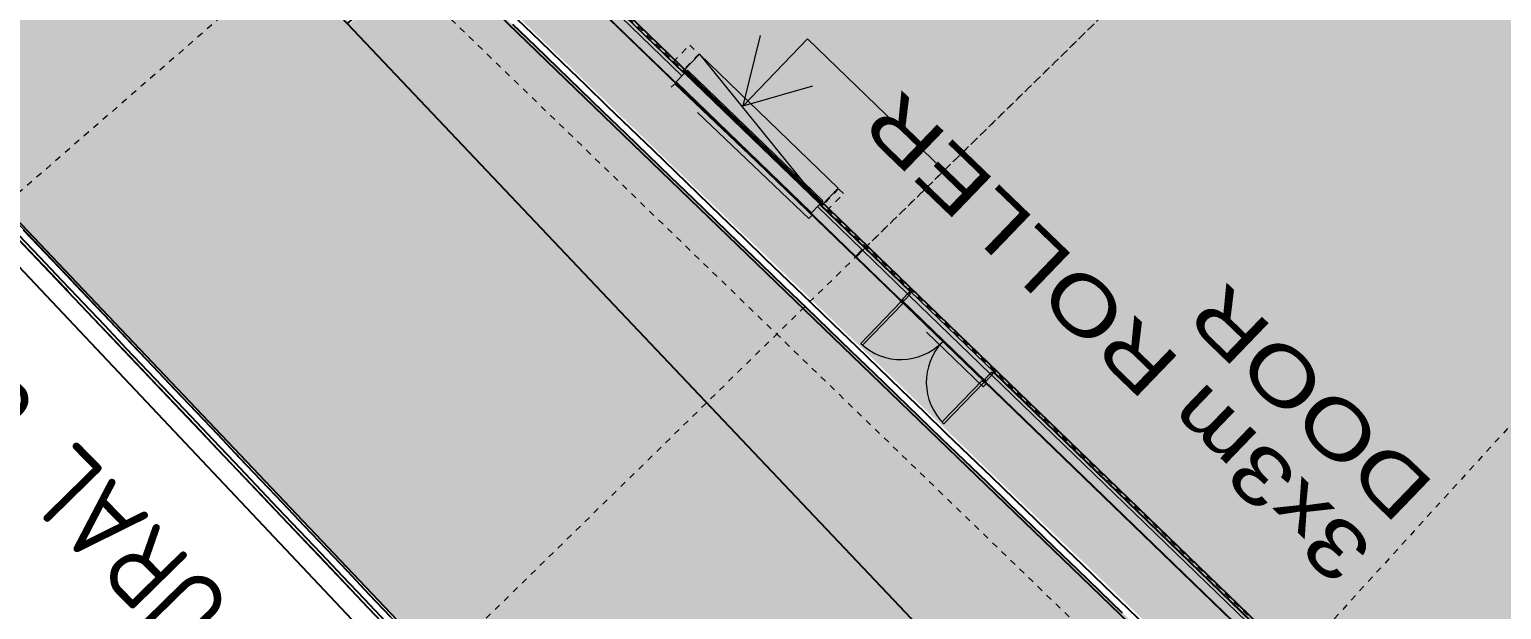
# Model space of a CAD drawing. Header units: metres. Extents: x 507649 to 508899, y 6966965 to 6967377.
# Drawn here: x 507790.6 to 507814.06, y 6967150.18 to 6967159.41 of the extents above; entities that cross this region are included whole.
import ezdxf

# ---------------------------------------------------------------- set-up
doc = ezdxf.new("R2010")
doc.units = ezdxf.units.M
for name, pattern in [('Dash Medium', [0.75, 0.45, -0.3]), ('Dash Small', [0.9, 0.3, -0.15, 0.3, -0.15]), ('Grid Line', [2.1, 1.2, -0.3, 0.3, -0.3]), ('Overhead', [0.004, 0.0025, -0.0015])]:
    doc.linetypes.add(name, pattern=pattern)
doc.layers.get('DEFPOINTS').update_dxf_attribs({"color": 11})
doc.layers.add('_PROP-BDY', color=6, linetype='Continuous', plot=False)
for name, color, linetype, lineweight in [('A-DETL', 252, 'Continuous', 15), ('A-DOOR', 252, 'Continuous', 5), ('A-DOOR-FRAM', 252, 'Continuous', 5), ('A-FLOR', 252, 'Continuous', 5), ('A-FLOR-OVHD', 252, 'Overhead', 5), ('A-WALL', 252, 'Continuous', 5), ('A-WALL-FNSH', 252, 'Continuous', 5)]:
    doc.layers.add(name, color=color, linetype=linetype, lineweight=lineweight)
for name, color, linetype in [('C_ARCH_BUILDING_OUTLINE', 5, 'Continuous'), ('C_TEXT_2.5', 7, 'Continuous'), ('EWS_BATTER TOP', 30, 'EARTHWORKS_Batter Ticks 1'), ('HATCH_PAVEMENT_CARPARK', 254, 'Continuous'), ('KRB_LIP', 6, 'Continuous'), ('PAV_CREST SAG', 2, 'Continuous')]:
    doc.layers.add(name, color=color, linetype=linetype)
doc.layers.add('C_HATCH_PR_BUILDING', color=7, linetype='Continuous', true_color=0xffffff)
doc.layers.add('HATCH_PAVEMENT_FOOTPATH', color=7, linetype='Continuous', true_color=0xffe8a3)
doc.layers.add('G-ANNO-TEXT', color=47, linetype='Continuous', lineweight=5, plot=False)
doc.layers.add('S-GRID', color=47, linetype='Continuous', lineweight=5, plot=False)
doc.styles.add('Arial', font='arial.ttf', dxfattribs={"width": 1.25, "height": 2.75})
doc.styles.add('Arial_1', font='ISOCP.shx', dxfattribs={"height": 360})
doc.linetypes.add('EARTHWORKS_Batter Ticks 1', pattern='A,0.5,[9,ISOCP.shx,S=1,R=0,X=0,Y=0],3,[9,ISOCP.shx,S=0.5,R=0,X=0,Y=0],2.5', length=6)

# ---------------------------------------------------------------- blocks, each defined once
blk = doc.blocks.new('XD_HATCH')
at = {"layer": 'C_HATCH_PR_BUILDING'}
h = blk.add_hatch(color=256, dxfattribs=at)
h.dxf.hatch_style = 1
h.paths.add_polyline_path([(507766.711, 6967255.442), (507736.522, 6967229.203), (507736.707, 6967228.989), (507736.687, 6967228.971), (507782.566, 6967176.226), (507795.661, 6967161.161), (507797.004, 6967162.328), (507817.315, 6967142.708), (507816.19, 6967141.318), (507902.111, 6967071.732), (507911.801, 6967083.72), (507919.918, 6967093.76), (507927.265, 6967102.833), (507888.211, 6967134.462), (507891.102, 6967138.268), (507841.624, 6967217.742), (507824.766, 6967203.095), (507829.311, 6967190.607), (507825.752, 6967187.514), (507795.494, 6967222.404)])
at = {"layer": 'HATCH_PAVEMENT_CARPARK'}
h = blk.add_hatch(color=256, dxfattribs=at)
h.dxf.hatch_style = 1
edge = h.paths.add_edge_path()
edge.add_arc((507820.003, 6967266.085), 90.985, 212.49045, 214.43315, ccw=False)
edge.add_line((507743.26, 6967217.211), (507739.398, 6967223.586))
edge.add_line((507739.398, 6967223.586), (507735.794, 6967229.354))
edge.add_arc((507741.735, 6967233.063), 7.004, 130.4092, 211.9744, ccw=False)
edge.add_line((507737.195, 6967238.395), (507750.654, 6967250.094))
edge.add_line((507750.654, 6967250.094), (507741.05, 6967244.042))
edge.add_line((507741.05, 6967244.042), (507736.887, 6967241.488))
edge.add_line((507736.887, 6967241.488), (507736.596, 6967241.375))
edge.add_line((507736.596, 6967241.375), (507734.55, 6967240.12))
edge.add_line((507734.55, 6967240.12), (507731.321, 6967238.12))
edge.add_line((507731.321, 6967238.12), (507725.641, 6967234.654))
edge.add_line((507725.641, 6967234.654), (507731.043, 6967225.636))
edge.add_line((507731.043, 6967225.636), (507734.314, 6967220.406))
edge.add_line((507734.314, 6967220.406), (507740.71, 6967210.555))
edge.add_arc((507792.018, 6967243.469), 60.957, 212.67978, 223.00419)
edge.add_line((507747.44, 6967201.893), (507760.817, 6967187.542))
edge.add_line((507760.817, 6967187.542), (507809.449, 6967136.334))
edge.add_line((507809.449, 6967136.334), (507818.102, 6967127.228))
edge.add_line((507818.102, 6967127.228), (507823.852, 6967121.378))
edge.add_line((507823.852, 6967121.378), (507824.492, 6967120.745))
edge.add_arc((508006.447, 6967303.151), 257.643, 225.07103, 227.49079)
edge.add_line((507832.355, 6967113.225), (507846.232, 6967101.068))
edge.add_line((507846.232, 6967101.068), (507853.401, 6967095.287))
edge.add_line((507853.401, 6967095.287), (507861.259, 6967089.103))
edge.add_line((507861.259, 6967089.103), (507875.892, 6967078.04))
edge.add_line((507875.892, 6967078.04), (507894.996, 6967066.105))
edge.add_line((507894.996, 6967066.105), (507898.306, 6967064.422))
edge.add_arc((507903.258, 6967076.442), 13, 247.607, 320.5781)
edge.add_line((507913.301, 6967068.186), (507923.209, 6967080.381))
edge.add_line((507923.209, 6967080.381), (507928.884, 6967087.367))
edge.add_line((507928.884, 6967087.367), (507934.503, 6967094.285))
edge.add_arc((507925.6, 6967101.304), 11.338, 321.7466, 356.9562)
edge.add_arc((507925.051, 6967101.301), 11.886, 357.1121, 390.6511)
edge.add_line((507935.276, 6967107.361), (507928.355, 6967118.419))
edge.add_arc((507932.593, 6967121.072), 5, 172.2504, 212.042, ccw=False)
edge.add_line((507927.638, 6967121.746), (507927.905, 6967123.707))
edge.add_line((507927.905, 6967123.707), (507927.905, 6967123.707))
edge.add_line((507927.905, 6967123.707), (507928.222, 6967126.036))
edge.add_line((507928.222, 6967126.036), (507922.15, 6967126.731))
edge.add_line((507922.15, 6967126.731), (507921.982, 6967124.77))
edge.add_line((507921.982, 6967124.77), (507922.008, 6967120.889))
edge.add_arc((507933.653, 6967120.754), 11.645, 179.3346, 190.5058)
edge.add_arc((507935.181, 6967121.115), 13.214, 190.8395, 200.6804)
edge.add_arc((507934.907, 6967121.234), 13.001, 201.5983, 211.6011)
edge.add_line((507923.833, 6967114.422), (507928.422, 6967107.084))
edge.add_arc((507919.474, 6967101.5), 10.548, 18.5241, 31.9651, ccw=False)
edge.add_line((507929.475, 6967104.851), (507929.787, 6967103.654))
edge.add_line((507929.787, 6967103.654), (507929.949, 6967102.428))
edge.add_arc((507919.973, 6967101.735), 10, -10.2075, 3.9733, ccw=False)
edge.add_arc((507921.309, 6967101.319), 8.612, 334.462, 350.9422, ccw=False)
edge.add_line((507929.08, 6967097.606), (507928.501, 6967096.513))
edge.add_line((507928.501, 6967096.513), (507927.791, 6967095.501))
edge.add_line((507927.791, 6967095.501), (507924.256, 6967091.166))
edge.add_line((507924.256, 6967091.166), (507918.568, 6967084.191))
edge.add_line((507918.568, 6967084.191), (507911.58, 6967075.614))
edge.add_line((507911.58, 6967075.614), (507910.645, 6967074.541))
edge.add_line((507910.645, 6967074.541), (507910.131, 6967074.048))
edge.add_line((507910.131, 6967074.048), (507909.863, 6967073.813))
edge.add_line((507909.863, 6967073.813), (507909.587, 6967073.587))
edge.add_line((507909.587, 6967073.587), (507909.304, 6967073.367))
edge.add_line((507909.304, 6967073.367), (507909.013, 6967073.157))
edge.add_line((507909.013, 6967073.157), (507908.416, 6967072.764))
edge.add_line((507908.416, 6967072.764), (507907.795, 6967072.408))
edge.add_line((507907.795, 6967072.408), (507907.154, 6967072.091))
edge.add_line((507907.154, 6967072.091), (507906.825, 6967071.948))
edge.add_line((507906.825, 6967071.948), (507906.493, 6967071.814))
edge.add_line((507906.493, 6967071.814), (507905.816, 6967071.577))
edge.add_line((507905.816, 6967071.577), (507905.127, 6967071.382))
edge.add_line((507905.127, 6967071.382), (507904.429, 6967071.208))
edge.add_line((507904.429, 6967071.208), (507903.012, 6967071.034))
edge.add_line((507903.012, 6967071.034), (507901.581, 6967071.056))
edge.add_line((507901.581, 6967071.056), (507900.489, 6967071.127))
edge.add_line((507900.489, 6967071.127), (507899.41, 6967071.292))
edge.add_line((507899.41, 6967071.292), (507898.989, 6967071.383))
edge.add_line((507898.989, 6967071.383), (507898.134, 6967071.614))
edge.add_line((507898.134, 6967071.614), (507897.297, 6967071.904))
edge.add_line((507897.297, 6967071.904), (507895.368, 6967072.947))
edge.add_line((507895.368, 6967072.947), (507879.298, 6967082.987))
edge.add_line((507879.298, 6967082.987), (507866.995, 6967092.289))
edge.add_line((507866.995, 6967092.289), (507856.54, 6967100.453))
edge.add_line((507856.54, 6967100.453), (507836.168, 6967117.777))
edge.add_line((507836.168, 6967117.777), (507828.863, 6967124.875))
edge.add_line((507828.863, 6967124.875), (507821.037, 6967132.845))
edge.add_line((507821.037, 6967132.845), (507813.741, 6967140.457))
edge.add_line((507813.741, 6967140.457), (507815.658, 6967142.761))
edge.add_line((507815.658, 6967142.761), (507797.065, 6967160.683))
edge.add_line((507797.065, 6967160.683), (507795.715, 6967159.508))
edge.add_line((507795.715, 6967159.508), (507754.472, 6967202.936))
edge.add_line((507754.472, 6967202.936), (507751.459, 6967206.268))
edge.add_arc((507819.868, 6967266.093), 90.877, 214.4857, 221.17028, ccw=False)
at = {"layer": 'HATCH_PAVEMENT_FOOTPATH'}
h = blk.add_hatch(color=256, dxfattribs=at)
h.dxf.hatch_style = 1
h.paths.add_polyline_path([(507816.19, 6967141.318), (507817.315, 6967142.708), (507797.004, 6967162.328), (507795.661, 6967161.161), (507782.566, 6967176.226), (507736.687, 6967228.971), (507736.707, 6967228.989), (507736.521, 6967229.201), (507736.245, 6967228.918), (507736.554, 6967228.404), (507736.811, 6967227.975), (507737.068, 6967227.546), (507737.326, 6967227.118), (507737.583, 6967226.689), (507737.846, 6967226.25), (507738.098, 6967225.832), (507738.355, 6967225.403), (507738.613, 6967224.974), (507738.87, 6967224.546), (507739.128, 6967224.117), (507739.435, 6967223.606), (507739.647, 6967223.266), (507739.913, 6967222.842), (507740.178, 6967222.419), (507740.444, 6967221.995), (507740.709, 6967221.571), (507740.974, 6967221.147), (507741.24, 6967220.723), (507741.411, 6967220.45), (507741.505, 6967220.3), (507741.77, 6967219.876), (507742.035, 6967219.452), (507742.301, 6967219.028), (507742.566, 6967218.604), (507742.831, 6967218.18), (507743.096, 6967217.756), (507743.387, 6967217.291), (507743.629, 6967216.913), (507743.901, 6967216.494), (507744.224, 6967216), (507744.45, 6967215.66), (507744.728, 6967215.246), (507745.084, 6967214.723), (507745.292, 6967214.422), (507745.577, 6967214.012), (507745.865, 6967213.604), (507746.155, 6967213.198), (507746.447, 6967212.793), (507746.741, 6967212.39), (507747.038, 6967211.989), (507747.337, 6967211.589), (507747.638, 6967211.19), (507747.941, 6967210.794), (507748.246, 6967210.399), (507748.554, 6967210.006), (507748.863, 6967209.614), (507749.175, 6967209.224), (507749.489, 6967208.836), (507749.805, 6967208.45), (507750.123, 6967208.065), (507750.444, 6967207.683), (507750.766, 6967207.301), (507751.091, 6967206.922), (507751.417, 6967206.545), (507751.571, 6967206.368), (507751.748, 6967206.173), (507752.418, 6967205.431), (507753.089, 6967204.689), (507753.759, 6967203.947), (507754.582, 6967203.038), (507755.112, 6967202.479), (507755.8, 6967201.754), (507756.489, 6967201.029), (507757.178, 6967200.304), (507757.866, 6967199.579), (507758.555, 6967198.854), (507758.732, 6967198.667), (507759.244, 6967198.129), (507759.932, 6967197.404), (507760.621, 6967196.679), (507761.31, 6967195.953), (507761.998, 6967195.228), (507762.687, 6967194.503), (507763.375, 6967193.778), (507764.064, 6967193.053), (507764.753, 6967192.328), (507765.276, 6967191.777), (507765.441, 6967191.603), (507766.13, 6967190.878), (507766.819, 6967190.153), (507767.507, 6967189.428), (507768.196, 6967188.702), (507768.885, 6967187.977), (507769.573, 6967187.252), (507770.262, 6967186.527), (507770.951, 6967185.802), (507771.639, 6967185.077), (507772.328, 6967184.352), (507773.016, 6967183.627), (507773.705, 6967182.902), (507774.394, 6967182.176), (507775.082, 6967181.451), (507775.771, 6967180.726), (507776.46, 6967180.001), (507777.148, 6967179.276), (507777.837, 6967178.551), (507778.526, 6967177.826), (507779.214, 6967177.101), (507779.903, 6967176.376), (507780.591, 6967175.651), (507781.28, 6967174.925), (507781.969, 6967174.2), (507782.657, 6967173.475), (507783.346, 6967172.75), (507784.035, 6967172.025), (507784.723, 6967171.3), (507785.412, 6967170.575), (507786.101, 6967169.85), (507786.789, 6967169.125), (507787.478, 6967168.399), (507788.166, 6967167.674), (507788.855, 6967166.949), (507789.544, 6967166.224), (507790.232, 6967165.499), (507790.921, 6967164.774), (507791.61, 6967164.049), (507792.298, 6967163.324), (507792.987, 6967162.599), (507793.676, 6967161.874), (507794.364, 6967161.148), (507795.053, 6967160.423), (507795.725, 6967159.716), (507796.281, 6967160.199), (507797.07, 6967160.886), (507797.235, 6967160.727), (507797.955, 6967160.033), (507798.675, 6967159.339), (507799.395, 6967158.645), (507800.115, 6967157.951), (507800.835, 6967157.257), (507801.555, 6967156.563), (507802.275, 6967155.869), (507802.995, 6967155.175), (507803.715, 6967154.481), (507804.435, 6967153.787), (507805.155, 6967153.093), (507805.875, 6967152.399), (507806.595, 6967151.705), (507807.315, 6967151.011), (507808.035, 6967150.317), (507808.755, 6967149.623), (507809.475, 6967148.929), (507810.195, 6967148.235), (507810.915, 6967147.541), (507811.635, 6967146.847), (507812.355, 6967146.153), (507813.074, 6967145.459), (507813.794, 6967144.765), (507814.514, 6967144.071), (507815.234, 6967143.377), (507815.861, 6967142.774), (507815.606, 6967142.459), (507814.977, 6967141.681), (507814.348, 6967140.904), (507813.941, 6967140.466), (507814.091, 6967140.308), (507816.88, 6967137.44), (507817.569, 6967136.715), (507818.257, 6967135.99), (507818.946, 6967135.265), (507819.635, 6967134.54), (507820.323, 6967133.815), (507821.145, 6967132.95), (507821.708, 6967132.376), (507822.409, 6967131.662), (507823.11, 6967130.949), (507823.81, 6967130.235), (507824.511, 6967129.521), (507825.211, 6967128.808), (507825.912, 6967128.094), (507826.613, 6967127.381), (507827.313, 6967126.667), (507828.014, 6967125.954), (507828.714, 6967125.24), (507828.968, 6967124.982), (507829.423, 6967124.54), (507830.14, 6967123.843), (507830.858, 6967123.146), (507831.575, 6967122.449), (507832.292, 6967121.752), (507833.009, 6967121.055), (507833.726, 6967120.358), (507834.444, 6967119.662), (507835.161, 6967118.965), (507835.878, 6967118.268), (507836.269, 6967117.888), (507836.608, 6967117.6), (507837.37, 6967116.952), (507838.132, 6967116.304), (507838.893, 6967115.656), (507839.655, 6967115.009), (507840.417, 6967114.361), (507841.179, 6967113.713), (507841.941, 6967113.065), (507842.702, 6967112.417), (507843.464, 6967111.77), (507844.226, 6967111.122), (507844.988, 6967110.474), (507845.75, 6967109.826), (507846.511, 6967109.178), (507847.273, 6967108.531), (507848.035, 6967107.883), (507848.797, 6967107.235), (507849.559, 6967106.587), (507850.32, 6967105.939), (507851.082, 6967105.291), (507851.844, 6967104.644), (507852.606, 6967103.996), (507853.368, 6967103.348), (507854.129, 6967102.7), (507854.891, 6967102.052), (507855.653, 6967101.405), (507856.415, 6967100.757), (507856.635, 6967100.57), (507857.19, 6967100.136), (507857.979, 6967099.52), (507858.767, 6967098.905), (507859.555, 6967098.289), (507860.343, 6967097.674), (507861.131, 6967097.058), (507861.919, 6967096.443), (507862.707, 6967095.827), (507863.496, 6967095.212), (507864.284, 6967094.596), (507865.072, 6967093.981), (507865.86, 6967093.365), (507866.648, 6967092.75), (507867.086, 6967092.408), (507867.439, 6967092.141), (507868.236, 6967091.538), (507869.034, 6967090.935), (507869.832, 6967090.332), (507870.629, 6967089.729), (507871.427, 6967089.126), (507872.225, 6967088.523), (507873.022, 6967087.92), (507873.82, 6967087.317), (507874.618, 6967086.714), (507875.416, 6967086.111), (507876.213, 6967085.508), (507877.011, 6967084.905), (507877.809, 6967084.301), (507878.606, 6967083.698), (507879.394, 6967083.104), (507880.242, 6967082.574), (507881.09, 6967082.045), (507881.938, 6967081.515), (507882.786, 6967080.985), (507883.634, 6967080.455), (507884.482, 6967079.925), (507885.331, 6967079.395), (507886.179, 6967078.865), (507887.027, 6967078.335), (507887.875, 6967077.806), (507888.723, 6967077.276), (507889.571, 6967076.746), (507890.419, 6967076.216), (507890.786, 6967075.987), (507891.267, 6967075.686), (507892.115, 6967075.156), (507892.963, 6967074.626), (507893.811, 6967074.097), (507894.659, 6967073.567), (507895.507, 6967073.037), (507895.932, 6967072.787), (507896.368, 6967072.553), (507896.812, 6967072.337), (507897.264, 6967072.139), (507897.724, 6967071.959), (507898.191, 6967071.798), (507898.393, 6967071.735), (507898.664, 6967071.655), (507899.143, 6967071.532), (507899.625, 6967071.428), (507900.112, 6967071.343), (507900.602, 6967071.277), (507901.094, 6967071.232), (507901.587, 6967071.206), (507902.081, 6967071.2), (507902.575, 6967071.213), (507903.067, 6967071.247), (507903.173, 6967071.258), (507902.299, 6967071.964), (507902.111, 6967071.732)])
blk = doc.blocks.new('25027_BNP_Skygate Play-Sheet - 000101 - SITE PLAN')
at = {"layer": '_PROP-BDY'}
blk.add_line((-2260610.86, 4059443.92), (-2388364.28, 4033725.42), dxfattribs=at)
at = {"layer": 'A-DETL', "linetype": 'Dash Medium', "lineweight": 15}
blk.add_line((-2334945.71, 4034263.81), (-2332615.77, 4023608.5), dxfattribs=at)
at = {"layer": 'A-DOOR', "linetype": 'Dash Small'}
for p, q in [((-2331019.12, 4035246.64), (-2330820.21, 4035296.22)), ((-2330927.74, 4034879.98), (-2331019.12, 4035246.64)), ((-2330820.21, 4035296.22), (-2330728.82, 4034929.56)), ((-2330728.82, 4034929.56), (-2330927.74, 4034879.98)), ((-2334017.41, 4034499.4), (-2334124.14, 4034472.8)), ((-2334124.14, 4034472.8), (-2334032.76, 4034106.13)), ((-2333926.03, 4034132.74), (-2334017.41, 4034499.4)), ((-2334032.76, 4034106.13), (-2333926.03, 4034132.74))]:
    blk.add_line(p, q, dxfattribs=at)
at = {"layer": 'A-DOOR'}
for p, q in [((-2336201.02, 4035134.18), (-2336239.84, 4035124.51)), ((-2336239.84, 4035124.51), (-2336017.36, 4034231.81)), ((-2335978.54, 4034241.49), (-2336201.02, 4035134.18)), ((-2331027.62, 4035239.37), (-2334006.5, 4034496.96)), ((-2334006.5, 4034496.96), (-2331027.62, 4035239.37)), ((-2331022.78, 4035219.97), (-2334001.66, 4034477.56)), ((-2330936.23, 4034872.71), (-2331027.62, 4035239.37)), ((-2331027.62, 4035239.37), (-2331022.78, 4035219.97)), ((-2330936.23, 4034872.71), (-2334006.5, 4034496.96)), ((-2333915.11, 4034130.3), (-2330936.23, 4034872.71)), ((-2337988.35, 4034688.73), (-2337949.54, 4034698.41)), ((-2337765.87, 4033796.04), (-2337988.35, 4034688.73)), ((-2337949.54, 4034698.41), (-2337727.06, 4033805.71)), ((-2334006.5, 4034496.96), (-2333915.11, 4034130.3)), ((-2334001.66, 4034477.56), (-2334006.5, 4034496.96)), ((-2336017.36, 4034231.81), (-2335978.54, 4034241.49)), ((-2337727.06, 4033805.71), (-2337765.87, 4033796.04))]:
    blk.add_line(p, q, dxfattribs=at)
for centre, start, end in [((-2335978.54, 4034241.49), 103.994405, 193.994405), ((-2337765.87, 4033796.04), 13.994405, 103.994405)]:
    blk.add_arc(centre, 920, start, end, dxfattribs=at)
at = {"layer": 'A-DOOR-FRAM'}
for p, q in [((-2331062.79, 4035235.76), (-2331019.12, 4035246.64)), ((-2331019.12, 4035246.64), (-2331011.87, 4035217.53)), ((-2331011.87, 4035217.53), (-2331019.12, 4035246.64)), ((-2331062.3, 4035233.82), (-2331062.79, 4035235.76)), ((-2331062.79, 4035235.76), (-2331062.3, 4035233.82)), ((-2331022.52, 4035243.73), (-2331062.3, 4035233.82)), ((-2331062.3, 4035233.82), (-2331022.52, 4035243.73)), ((-2331056.01, 4035208.59), (-2331016.23, 4035218.51)), ((-2331016.23, 4035218.51), (-2331056.01, 4035208.59)), ((-2331055.53, 4035206.65), (-2331056.01, 4035208.59)), ((-2331056.01, 4035208.59), (-2331055.53, 4035206.65)), ((-2331011.87, 4035217.53), (-2331055.53, 4035206.65)), ((-2331055.53, 4035206.65), (-2331011.87, 4035217.53)), ((-2331016.23, 4035218.51), (-2331022.52, 4035243.73)), ((-2331022.52, 4035243.73), (-2331016.23, 4035218.51)), ((-2334017.41, 4034499.4), (-2333973.74, 4034510.28)), ((-2334010.15, 4034470.29), (-2334017.41, 4034499.4)), ((-2334017.41, 4034499.4), (-2334010.15, 4034470.29)), ((-2333973.26, 4034508.34), (-2334013.04, 4034498.42)), ((-2334013.04, 4034498.42), (-2333973.26, 4034508.34)), ((-2334013.04, 4034498.42), (-2334006.76, 4034473.19)), ((-2334006.76, 4034473.19), (-2334013.04, 4034498.42)), ((-2333966.49, 4034481.17), (-2334010.15, 4034470.29)), ((-2334010.15, 4034470.29), (-2333966.49, 4034481.17)), ((-2334006.76, 4034473.19), (-2333966.97, 4034483.11)), ((-2333966.97, 4034483.11), (-2334006.76, 4034473.19)), ((-2333973.74, 4034510.28), (-2333973.26, 4034508.34)), ((-2333973.26, 4034508.34), (-2333973.74, 4034510.28)), ((-2333966.97, 4034483.11), (-2333966.49, 4034481.17)), ((-2333966.49, 4034481.17), (-2333966.97, 4034483.11)), ((-2335966.69, 4034202.19), (-2335990.95, 4034196.14)), ((-2335966.69, 4034202.19), (-2335990.95, 4034196.14)), ((-2335990.95, 4034196.14), (-2335952.98, 4034043.8)), ((-2335988.52, 4034194.68), (-2335964.26, 4034200.73)), ((-2335988.52, 4034194.68), (-2335964.26, 4034200.73)), ((-2335951.52, 4034046.22), (-2335988.52, 4034194.68)), ((-2335957.2, 4034246.81), (-2335976.6, 4034241.97)), ((-2335976.6, 4034241.97), (-2335966.69, 4034202.19)), ((-2335974.18, 4034240.51), (-2335958.65, 4034244.38)), ((-2335964.26, 4034200.73), (-2335974.18, 4034240.51)), ((-2335966.69, 4034202.19), (-2335969.53, 4034213.59)), ((-2335956.24, 4034234.68), (-2335968.85, 4034231.53)), ((-2335968.85, 4034231.53), (-2335968.37, 4034229.59)), ((-2335968.37, 4034229.59), (-2335953.81, 4034233.22)), ((-2335967.59, 4034214.08), (-2335964.26, 4034200.73)), ((-2335958.65, 4034244.38), (-2335956.24, 4034234.68)), ((-2335953.81, 4034233.22), (-2335957.2, 4034246.81)), ((-2335952.98, 4034043.8), (-2335928.72, 4034049.85)), ((-2335952.98, 4034043.8), (-2335928.72, 4034049.85)), ((-2335927.26, 4034052.27), (-2335951.52, 4034046.22)), ((-2335927.26, 4034052.27), (-2335951.52, 4034046.22)), ((-2335928.72, 4034049.85), (-2335918.81, 4034010.06)), ((-2335918.81, 4034010.06), (-2335928.72, 4034049.85)), ((-2335917.35, 4034012.49), (-2335927.26, 4034052.27)), ((-2335927.26, 4034052.27), (-2335917.35, 4034012.49)), ((-2335918.81, 4034010.06), (-2335899.4, 4034014.9)), ((-2335918.81, 4034010.06), (-2335899.4, 4034014.9)), ((-2335901.82, 4034016.36), (-2335917.35, 4034012.49)), ((-2335901.82, 4034016.36), (-2335917.35, 4034012.49)), ((-2335902.79, 4034028.48), (-2335917.34, 4034024.86)), ((-2335902.79, 4034028.48), (-2335917.34, 4034024.86)), ((-2335917.34, 4034024.86), (-2335916.86, 4034022.92)), ((-2335916.86, 4034022.92), (-2335917.34, 4034024.86)), ((-2335916.86, 4034022.92), (-2335904.24, 4034026.06)), ((-2335916.86, 4034022.92), (-2335904.24, 4034026.06)), ((-2335904.24, 4034026.06), (-2335901.82, 4034016.36)), ((-2335901.82, 4034016.36), (-2335904.24, 4034026.06)), ((-2335899.4, 4034014.9), (-2335902.79, 4034028.48)), ((-2335902.79, 4034028.48), (-2335899.4, 4034014.9)), ((-2337767.81, 4033795.56), (-2337787.22, 4033790.72)), ((-2337787.22, 4033790.72), (-2337767.81, 4033795.56)), ((-2337787.22, 4033790.72), (-2337783.83, 4033777.14)), ((-2337783.83, 4033777.14), (-2337787.22, 4033790.72)), ((-2337784.79, 4033789.26), (-2337769.27, 4033793.13)), ((-2337769.27, 4033793.13), (-2337784.79, 4033789.26)), ((-2337782.38, 4033779.56), (-2337784.79, 4033789.26)), ((-2337784.79, 4033789.26), (-2337782.38, 4033779.56)), ((-2337783.83, 4033777.14), (-2337769.28, 4033780.76)), ((-2337769.28, 4033780.76), (-2337783.83, 4033777.14)), ((-2337769.76, 4033782.7), (-2337782.38, 4033779.56)), ((-2337782.38, 4033779.56), (-2337769.76, 4033782.7)), ((-2337769.28, 4033780.76), (-2337769.76, 4033782.7)), ((-2337769.76, 4033782.7), (-2337769.28, 4033780.76)), ((-2337769.27, 4033793.13), (-2337759.35, 4033753.35)), ((-2337765.73, 4033778.94), (-2337769.27, 4033793.13)), ((-2337757.9, 4033755.77), (-2337767.81, 4033795.56)), ((-2337767.81, 4033795.56), (-2337763.79, 4033779.42)), ((-2337759.35, 4033753.35), (-2337763.04, 4033768.13)), ((-2337761.1, 4033768.61), (-2337757.9, 4033755.77)), ((-2337759.35, 4033753.35), (-2337735.1, 4033759.39)), ((-2337735.1, 4033759.39), (-2337759.35, 4033753.35)), ((-2337733.64, 4033761.82), (-2337757.9, 4033755.77)), ((-2337757.9, 4033755.77), (-2337733.64, 4033761.82)), ((-2337735.1, 4033759.39), (-2337698.1, 4033610.94)), ((-2337695.67, 4033609.48), (-2337733.64, 4033761.82)), ((-2337698.1, 4033610.94), (-2337722.35, 4033604.89)), ((-2337722.35, 4033604.89), (-2337698.1, 4033610.94)), ((-2337722.35, 4033604.89), (-2337712.44, 4033565.11)), ((-2337712.44, 4033565.11), (-2337722.35, 4033604.89)), ((-2337719.93, 4033603.43), (-2337695.67, 4033609.48)), ((-2337695.67, 4033609.48), (-2337719.93, 4033603.43)), ((-2337718.25, 4033576.03), (-2337732.81, 4033572.4)), ((-2337732.81, 4033572.4), (-2337718.25, 4033576.03)), ((-2337732.81, 4033572.4), (-2337729.42, 4033558.81)), ((-2337729.42, 4033558.81), (-2337732.81, 4033572.4)), ((-2337730.38, 4033570.94), (-2337717.77, 4033574.08)), ((-2337717.77, 4033574.08), (-2337730.38, 4033570.94)), ((-2337727.96, 4033561.24), (-2337730.38, 4033570.94)), ((-2337730.38, 4033570.94), (-2337727.96, 4033561.24)), ((-2337729.42, 4033558.81), (-2337710.02, 4033563.65)), ((-2337710.02, 4033563.65), (-2337729.42, 4033558.81)), ((-2337712.44, 4033565.11), (-2337727.96, 4033561.24)), ((-2337727.96, 4033561.24), (-2337712.44, 4033565.11)), ((-2337710.02, 4033563.65), (-2337719.93, 4033603.43)), ((-2337719.93, 4033603.43), (-2337710.02, 4033563.65)), ((-2337717.77, 4033574.08), (-2337718.25, 4033576.03)), ((-2337718.25, 4033576.03), (-2337717.77, 4033574.08))]:
    blk.add_line(p, q, dxfattribs=at)
at = {"layer": 'A-FLOR'}
for p, q in [((-2345361.68, 4041875.09), (-2283958.11, 4054367.79)), ((-2327267.01, 4037609.63), (-2352320.1, 4031348.71))]:
    blk.add_line(p, q, dxfattribs=at)
at = {"layer": 'A-FLOR-OVHD'}
blk.add_line((-2353420.69, 4029630.61), (-2325683.66, 4036562.26), dxfattribs=at)
at = {"layer": 'A-WALL'}
for p, q in [((-2325718.63, 4036783.05), (-2331113.33, 4035438.56)), ((-2331077.05, 4035293.01), (-2325865.53, 4036591.85)), ((-2331064.96, 4035244.49), (-2325957.03, 4036517.51)), ((-2331143.04, 4035535.26), (-2331123.23, 4035458.37)), ((-2334078.35, 4034782.64), (-2331707.58, 4035393.32)), ((-2331123.23, 4035458.37), (-2334023.82, 4034711.21)), ((-2331108.92, 4035420.86), (-2334020.45, 4034697.7)), ((-2331113.33, 4035438.56), (-2331064.96, 4035244.49)), ((-2331062.79, 4035235.76), (-2333973.74, 4034510.28)), ((-2331046.82, 4035171.72), (-2333957.78, 4034446.24)), ((-2331056.74, 4035211.5), (-2331046.82, 4035171.72)), ((-2334058.25, 4034704.61), (-2334078.35, 4034782.64)), ((-2335927, 4034084.28), (-2333988.01, 4034567.53)), ((-2334024.29, 4034713.08), (-2334973.55, 4034476.5)), ((-2333975.92, 4034519.01), (-2334024.29, 4034713.08)), ((-2335007.51, 4034468.03), (-2335963.27, 4034229.83)), ((-2335914.91, 4034035.77), (-2333975.92, 4034519.01)), ((-2334995.39, 4034460.75), (-2335007.51, 4034468.03)), ((-2334961.53, 4034324.9), (-2334995.39, 4034460.75)), ((-2334979.61, 4034459.47), (-2334994.17, 4034455.85)), ((-2334973.55, 4034476.5), (-2334980.83, 4034464.38)), ((-2334980.83, 4034464.38), (-2334946.98, 4034328.53)), ((-2333957.78, 4034446.24), (-2333967.7, 4034486.02)), ((-2335974.52, 4034227.03), (-2344211.92, 4032174.07)), ((-2337823.34, 4033846.39), (-2336605.81, 4034149.82)), ((-2335973.3, 4034222.16), (-2337772.67, 4033773.71)), ((-2335959.83, 4034216), (-2337770.8, 4033766.2)), ((-2335960.96, 4034075.82), (-2337703.65, 4033641.5)), ((-2335992.5, 4034299.2), (-2335973.3, 4034222.16)), ((-2335963.27, 4034229.83), (-2335914.91, 4034035.77)), ((-2335927, 4034084.28), (-2335959.41, 4034076.21)), ((-2337804.54, 4033770.94), (-2337823.34, 4033846.39)), ((-2335912.73, 4034027.04), (-2337723.35, 4033575.79)), ((-2353385.67, 4029733.16), (-2337737.61, 4033633.04)), ((-2337725.52, 4033584.52), (-2337773.89, 4033778.58)), ((-2337705.21, 4033641.11), (-2337737.61, 4033633.04)), ((-2353418.03, 4029673.57), (-2337725.52, 4033584.52))]:
    blk.add_line(p, q, dxfattribs=at)
at = {"layer": 'A-WALL-FNSH'}
for p, q in [((-2331062.79, 4035235.76), (-2325955.61, 4036508.59)), ((-2331064.96, 4035244.49), (-2331062.79, 4035235.76)), ((-2335912.73, 4034027.04), (-2333973.74, 4034510.28)), ((-2333973.74, 4034510.28), (-2333975.92, 4034519.01)), ((-2335914.91, 4034035.77), (-2335912.73, 4034027.04)), ((-2353423.86, 4029662.84), (-2337723.35, 4033575.79)), ((-2337723.35, 4033575.79), (-2337725.52, 4033584.52))]:
    blk.add_line(p, q, dxfattribs=at)
at = {"layer": 'G-ANNO-TEXT'}
for p, q in [((-2331998.66, 4034720.1), (-2332315.74, 4033609.79)), ((-2331998.66, 4034720.1), (-2331195.64, 4033890.35)), ((-2331998.66, 4034720.1), (-2331639.29, 4033285.37)), ((-2331639.29, 4033285.37), (-2333753.27, 4032755.86)), ((-2333753.27, 4032755.86), (-2334492.29, 4032570.76))]:
    blk.add_line(p, q, dxfattribs=at)
at = {"layer": 'S-GRID', "linetype": 'Grid Line'}
for p, q in [((-2314750.46, 3967535.34), (-2332403.62, 4078988.87)), ((-2320280.66, 3967197.35), (-2344328.62, 4077173.94)), ((-2326013.43, 3967221.71), (-2355938.81, 4073917.59)), ((-2354074.67, 4031529.87), (-2325990.24, 4038528.7))]:
    blk.add_line(p, q, dxfattribs=at)
at = {"layer": 'G-ANNO-TEXT', "attachment_point": 1}
for s, insert, char_height, width, rotation, style in [('BATTERED GRADE TO NATURAL GROUND', (-2353034.2, 4042955.63), 1250, 43411.3781, 12.436348, 'Arial_1'), ('3x3m ROLLER ', (-2343524.92, 4030772.19), 900, 10421.9375, 14.061946, 'Arial'), ('DOOR', (-2343187.42, 4029424.76), 900, 4489.45, 14.061946, 'Arial')]:
    blk.add_mtext(s, dxfattribs=dict(at, insert=insert, char_height=char_height, width=width, rotation=rotation, style=style))
blk = doc.blocks.new('XE_ARCH')
at = {"xscale": 0.001, "yscale": 0.001, "zscale": 0.001, "rotation": 121.996}
blk.add_blockref('25027_BNP_Skygate Play-Sheet - 000101 - SITE PLAN', (509988.126, 6971273.77), dxfattribs=at)
at = {"layer": 'DEFPOINTS'}
blk.add_lwpolyline([(507766.713, 6967255.443), (507736.522, 6967229.203), (507795.661, 6967161.161), (507797.005, 6967162.329), (507817.315, 6967142.708), (507816.19, 6967141.319), (507902.084, 6967071.741), (507927.265, 6967102.832), (507888.211, 6967134.463), (507891.284, 6967138.257), (507841.636, 6967217.752), (507824.767, 6967203.096), (507829.281, 6967190.691), (507825.699, 6967187.577), (507766.713, 6967255.443)], dxfattribs=at)
blk = doc.blocks.new('XD_DESIGN BASE_1')
at = {"layer": 'C_ARCH_BUILDING_OUTLINE', "elevation": 5.24}
blk.add_lwpolyline([(507902.095, 6967072.072), (507919.667, 6967093.787), (507918.626, 6967094.631), (507925.899, 6967103.612), (507888.008, 6967134.433), (507891.102, 6967138.268), (507841.557, 6967217.483), (507824.94, 6967203.05), (507829.494, 6967190.536), (507825.676, 6967187.216), (507825.561, 6967187.348), (507766.697, 6967255.23), (507751.828, 6967242.078), (507736.783, 6967229.129), (507754.43, 6967208.841), (507781.975, 6967177.135), (507795.754, 6967161.44), (507797.064, 6967162.579), (507797.288, 6967162.407), (507817.659, 6967142.729), (507816.547, 6967141.356), (507902.095, 6967072.072)], dxfattribs=at)
at = {"layer": 'C_ARCH_BUILDING_OUTLINE'}
blk.add_polyline3d([(507736.687, 6967228.971, 5.19), (507745.146, 6967219.279, 5.19), (507746.37, 6967217.871, 5.19), (507754.234, 6967208.823, 5.19), (507768.143, 6967192.82, 5.19), (507769.367, 6967191.412, 5.19), (507782.566, 6967176.226, 5.19), (507783.803, 6967174.803, 5.19), (507795.661, 6967161.161, 5.19), (507797.004, 6967162.328, 5.19), (507800.245, 6967159.197, 5.19), (507802.403, 6967157.113, 5.19), (507804.136, 6967155.438, 5.19), (507805.478, 6967154.142, 5.19), (507817.315, 6967142.708, 5.19), (507816.19, 6967141.318, 5.19), (507816.927, 6967140.721, 5.19), (507818.377, 6967139.547, 5.19), (507830.216, 6967129.959, 5.19), (507831.666, 6967128.784, 5.19), (507861.059, 6967104.979, 5.19), (507863.254, 6967103.202, 5.19)], dxfattribs=at)
at = {"layer": 'EWS_BATTER TOP'}
blk.add_polyline3d([(507846.103, 6967100.914, 5.086), (507832.222, 6967113.076, 4.994), (507824.351, 6967120.603, 4.94), (507824.351, 6967120.603, 4.94), (507823.71, 6967121.237, 4.94), (507817.959, 6967127.089, 4.985), (507809.304, 6967136.196, 5.048), (507802.418, 6967143.447, 5.098), (507791.219, 6967155.239, 5.017), (507776.471, 6967170.768, 4.91), (507775.851, 6967171.421, 4.91), (507760.671, 6967187.405, 5.021), (507747.294, 6967201.757, 5.119), (507743.722, 6967205.95, 5.086), (507740.542, 6967210.447, 5.053), (507740.542, 6967210.447, 5.053), (507734.144, 6967220.3, 4.982), (507730.872, 6967225.532, 4.921), (507730.871, 6967225.534, 4.921), (507725.521, 6967234.465, 4.517)], dxfattribs=at)
at = {"layer": 'KRB_LIP'}
for points in [[(507858.979, 6967098.438, 4.98), (507851.174, 6967104.69, 4.98), (507843.547, 6967111.161, 4.98), (507836.107, 6967117.864, 4.98), (507828.856, 6967124.8, 4.98), (507821.796, 6967131.971, 4.98), (507813.741, 6967140.457, 5), (507815.6, 6967142.752, 5.03), (507797.015, 6967160.682, 5.034), (507795.665, 6967159.508, 5.016), (507765.167, 6967191.673, 5.015), (507758.623, 6967198.564, 5.008), (507754.472, 6967202.936, 5.008), (507751.459, 6967206.268, 5.008), (507748.088, 6967210.358, 5.008), (507744.961, 6967214.638, 5.008), (507744.961, 6967214.638, 5.008), (507743.26, 6967217.211, 5.008), (507743.26, 6967217.211, 5.008), (507739.306, 6967223.529, 5.015)], [(507846.232, 6967101.068, 4.977), (507832.355, 6967113.225, 4.884), (507824.492, 6967120.745, 4.83), (507824.492, 6967120.745, 4.83), (507823.852, 6967121.378, 4.83), (507818.102, 6967127.228, 4.876), (507809.449, 6967136.334, 4.938), (507802.563, 6967143.585, 4.988), (507791.364, 6967155.376, 4.907), (507776.616, 6967170.906, 4.8), (507775.996, 6967171.559, 4.8), (507760.817, 6967187.542, 4.911), (507747.44, 6967201.893, 5.009), (507743.88, 6967206.073, 4.976), (507740.71, 6967210.555, 4.943), (507740.71, 6967210.555, 4.943), (507734.314, 6967220.406, 4.873), (507731.043, 6967225.636, 4.811), (507726.104, 6967233.882, 4.407), (507725.641, 6967234.654, 4.407)]]:
    blk.add_polyline3d(points, dxfattribs=at)
at = {"layer": 'PAV_CREST SAG'}
blk.add_line((507796.896, 6967162.433), (507800.245, 6967159.197), dxfattribs=at)
for points in [[(507808.019, 6967150.121, 5.181), (507807.66, 6967150.468, 5.181), (507807.3, 6967150.815, 5.181), (507806.94, 6967151.162, 5.182), (507806.58, 6967151.509, 5.182), (507806.22, 6967151.856, 5.182), (507805.86, 6967152.204, 5.182), (507805.501, 6967152.551, 5.182), (507805.141, 6967152.898, 5.182), (507804.781, 6967153.245, 5.182), (507804.421, 6967153.592, 5.182), (507804.061, 6967153.939, 5.182), (507803.701, 6967154.286, 5.182), (507803.342, 6967154.634, 5.182), (507802.982, 6967154.981, 5.182), (507802.622, 6967155.328, 5.183), (507802.262, 6967155.675, 5.183), (507801.902, 6967156.022, 5.183), (507801.542, 6967156.369, 5.183), (507801.183, 6967156.717, 5.183), (507800.823, 6967157.064, 5.183), (507800.463, 6967157.411, 5.183), (507800.103, 6967157.758, 5.183), (507799.743, 6967158.105, 5.183), (507799.383, 6967158.452, 5.183), (507799.024, 6967158.8, 5.183), (507798.664, 6967159.147, 5.184), (507798.304, 6967159.494, 5.184)], [(507808.019, 6967150.121, 5.181), (507807.66, 6967150.468, 5.181), (507807.3, 6967150.815, 5.181), (507806.94, 6967151.162, 5.182), (507806.58, 6967151.509, 5.182), (507806.22, 6967151.856, 5.182), (507805.86, 6967152.204, 5.182), (507805.501, 6967152.551, 5.182), (507805.141, 6967152.898, 5.182), (507804.781, 6967153.245, 5.182), (507804.421, 6967153.592, 5.182), (507804.061, 6967153.939, 5.182), (507803.701, 6967154.286, 5.182), (507803.342, 6967154.634, 5.182), (507802.982, 6967154.981, 5.182), (507802.622, 6967155.328, 5.183), (507802.262, 6967155.675, 5.183), (507801.902, 6967156.022, 5.183), (507801.542, 6967156.369, 5.183), (507801.183, 6967156.717, 5.183), (507800.823, 6967157.064, 5.183), (507800.463, 6967157.411, 5.183), (507800.103, 6967157.758, 5.183), (507799.743, 6967158.105, 5.183), (507799.383, 6967158.452, 5.183), (507799.024, 6967158.8, 5.183), (507798.664, 6967159.147, 5.184), (507798.304, 6967159.494, 5.184)], [(507808.019, 6967150.121, 5.181), (507807.66, 6967150.468, 5.181), (507807.3, 6967150.815, 5.181), (507806.94, 6967151.162, 5.182), (507806.58, 6967151.509, 5.182), (507806.22, 6967151.856, 5.182), (507805.86, 6967152.204, 5.182), (507805.501, 6967152.551, 5.182), (507805.141, 6967152.898, 5.182), (507804.781, 6967153.245, 5.182), (507804.421, 6967153.592, 5.182), (507804.061, 6967153.939, 5.182), (507803.701, 6967154.286, 5.182), (507803.342, 6967154.634, 5.182), (507802.982, 6967154.981, 5.182), (507802.622, 6967155.328, 5.183), (507802.262, 6967155.675, 5.183), (507801.902, 6967156.022, 5.183), (507801.542, 6967156.369, 5.183), (507801.183, 6967156.717, 5.183), (507800.823, 6967157.064, 5.183), (507800.463, 6967157.411, 5.183), (507800.103, 6967157.758, 5.183), (507799.743, 6967158.105, 5.183), (507799.383, 6967158.452, 5.183), (507799.024, 6967158.8, 5.183), (507798.664, 6967159.147, 5.184), (507798.304, 6967159.494, 5.184)], [(507808.456, 6967149.853, 5.181), (507808.096, 6967150.2, 5.181), (507807.736, 6967150.547, 5.181), (507807.376, 6967150.894, 5.181), (507807.016, 6967151.241, 5.182), (507806.656, 6967151.588, 5.182), (507806.297, 6967151.936, 5.182), (507805.937, 6967152.283, 5.182), (507805.577, 6967152.63, 5.182), (507805.217, 6967152.977, 5.182), (507804.857, 6967153.324, 5.182), (507804.497, 6967153.671, 5.182), (507804.138, 6967154.019, 5.182), (507803.778, 6967154.366, 5.182), (507803.418, 6967154.713, 5.182), (507803.058, 6967155.06, 5.182), (507802.698, 6967155.407, 5.183), (507802.338, 6967155.754, 5.183), (507801.979, 6967156.101, 5.183), (507801.619, 6967156.449, 5.183), (507801.259, 6967156.796, 5.183), (507800.899, 6967157.143, 5.183), (507800.539, 6967157.49, 5.183), (507800.179, 6967157.837, 5.183), (507799.82, 6967158.184, 5.183), (507799.46, 6967158.532, 5.183), (507799.1, 6967158.879, 5.183), (507798.74, 6967159.226, 5.184), (507798.38, 6967159.573, 5.184)], [(507808.456, 6967149.853, 5.181), (507808.096, 6967150.2, 5.181), (507807.736, 6967150.547, 5.181), (507807.376, 6967150.894, 5.181), (507807.016, 6967151.241, 5.182), (507806.656, 6967151.588, 5.182), (507806.297, 6967151.936, 5.182), (507805.937, 6967152.283, 5.182), (507805.577, 6967152.63, 5.182), (507805.217, 6967152.977, 5.182), (507804.857, 6967153.324, 5.182), (507804.497, 6967153.671, 5.182), (507804.138, 6967154.019, 5.182), (507803.778, 6967154.366, 5.182), (507803.418, 6967154.713, 5.182), (507803.058, 6967155.06, 5.182), (507802.698, 6967155.407, 5.183), (507802.338, 6967155.754, 5.183), (507801.979, 6967156.101, 5.183), (507801.619, 6967156.449, 5.183), (507801.259, 6967156.796, 5.183), (507800.899, 6967157.143, 5.183), (507800.539, 6967157.49, 5.183), (507800.179, 6967157.837, 5.183), (507799.82, 6967158.184, 5.183), (507799.46, 6967158.532, 5.183), (507799.1, 6967158.879, 5.183), (507798.74, 6967159.226, 5.184), (507798.38, 6967159.573, 5.184)], [(507808.456, 6967149.853, 5.181), (507808.096, 6967150.2, 5.181), (507807.736, 6967150.547, 5.181), (507807.376, 6967150.894, 5.181), (507807.016, 6967151.241, 5.182), (507806.656, 6967151.588, 5.182), (507806.297, 6967151.936, 5.182), (507805.937, 6967152.283, 5.182), (507805.577, 6967152.63, 5.182), (507805.217, 6967152.977, 5.182), (507804.857, 6967153.324, 5.182), (507804.497, 6967153.671, 5.182), (507804.138, 6967154.019, 5.182), (507803.778, 6967154.366, 5.182), (507803.418, 6967154.713, 5.182), (507803.058, 6967155.06, 5.182), (507802.698, 6967155.407, 5.183), (507802.338, 6967155.754, 5.183), (507801.979, 6967156.101, 5.183), (507801.619, 6967156.449, 5.183), (507801.259, 6967156.796, 5.183), (507800.899, 6967157.143, 5.183), (507800.539, 6967157.49, 5.183), (507800.179, 6967157.837, 5.183), (507799.82, 6967158.184, 5.183), (507799.46, 6967158.532, 5.183), (507799.1, 6967158.879, 5.183), (507798.74, 6967159.226, 5.184), (507798.38, 6967159.573, 5.184)], [(507796.282, 6967149.981, 5.094), (507795.938, 6967150.343, 5.091), (507795.593, 6967150.706, 5.089), (507795.249, 6967151.068, 5.086), (507794.905, 6967151.431, 5.084), (507794.56, 6967151.793, 5.081), (507794.216, 6967152.156, 5.079), (507793.872, 6967152.519, 5.076), (507793.527, 6967152.881, 5.074), (507793.183, 6967153.244, 5.071), (507792.839, 6967153.606, 5.069), (507792.494, 6967153.969, 5.066), (507792.15, 6967154.331, 5.064), (507791.806, 6967154.694, 5.061), (507791.461, 6967155.056, 5.059), (507791.256, 6967155.273, 5.057), (507791.117, 6967155.419, 5.056), (507790.773, 6967155.782, 5.054), (507790.429, 6967156.144, 5.051)], [(507796.282, 6967149.981, 5.094), (507795.938, 6967150.343, 5.091), (507795.593, 6967150.706, 5.089), (507795.249, 6967151.068, 5.086), (507794.905, 6967151.431, 5.084), (507794.56, 6967151.793, 5.081), (507794.216, 6967152.156, 5.079), (507793.872, 6967152.519, 5.076), (507793.527, 6967152.881, 5.074), (507793.183, 6967153.244, 5.071), (507792.839, 6967153.606, 5.069), (507792.494, 6967153.969, 5.066), (507792.15, 6967154.331, 5.064), (507791.806, 6967154.694, 5.061), (507791.461, 6967155.056, 5.059), (507791.256, 6967155.273, 5.057), (507791.117, 6967155.419, 5.056), (507790.773, 6967155.782, 5.054), (507790.429, 6967156.144, 5.051)], [(507796.362, 6967150.056, 5.094), (507796.017, 6967150.419, 5.091), (507795.673, 6967150.782, 5.089), (507795.329, 6967151.144, 5.086), (507794.984, 6967151.507, 5.084), (507794.64, 6967151.869, 5.081), (507794.296, 6967152.232, 5.079), (507793.951, 6967152.594, 5.076), (507793.607, 6967152.957, 5.074), (507793.263, 6967153.319, 5.071), (507792.919, 6967153.682, 5.069), (507792.574, 6967154.045, 5.066), (507792.23, 6967154.407, 5.064), (507791.886, 6967154.77, 5.061), (507791.541, 6967155.132, 5.059), (507791.335, 6967155.349, 5.057), (507791.197, 6967155.495, 5.056), (507790.853, 6967155.857, 5.054), (507790.508, 6967156.22, 5.051)], [(507796.362, 6967150.056, 5.094), (507796.017, 6967150.419, 5.091), (507795.673, 6967150.782, 5.089), (507795.329, 6967151.144, 5.086), (507794.984, 6967151.507, 5.084), (507794.64, 6967151.869, 5.081), (507794.296, 6967152.232, 5.079), (507793.951, 6967152.594, 5.076), (507793.607, 6967152.957, 5.074), (507793.263, 6967153.319, 5.071), (507792.919, 6967153.682, 5.069), (507792.574, 6967154.045, 5.066), (507792.23, 6967154.407, 5.064), (507791.886, 6967154.77, 5.061), (507791.541, 6967155.132, 5.059), (507791.335, 6967155.349, 5.057), (507791.197, 6967155.495, 5.056), (507790.853, 6967155.857, 5.054), (507790.508, 6967156.22, 5.051)], [(507796.338, 6967149.849, 5.054), (507795.994, 6967150.211, 5.051), (507795.65, 6967150.574, 5.049), (507795.306, 6967150.936, 5.046), (507794.961, 6967151.299, 5.044), (507794.617, 6967151.661, 5.041), (507794.273, 6967152.024, 5.039), (507793.928, 6967152.386, 5.036), (507793.584, 6967152.749, 5.034), (507793.24, 6967153.112, 5.031), (507792.895, 6967153.474, 5.029), (507792.551, 6967153.837, 5.026), (507792.207, 6967154.199, 5.024), (507791.862, 6967154.562, 5.021), (507791.518, 6967154.924, 5.019), (507791.219, 6967155.239, 5.017), (507791.174, 6967155.287, 5.016), (507790.829, 6967155.649, 5.014), (507790.485, 6967156.012, 5.011)], [(507796.338, 6967149.849, 5.054), (507795.994, 6967150.211, 5.051), (507795.65, 6967150.574, 5.049), (507795.306, 6967150.936, 5.046), (507794.961, 6967151.299, 5.044), (507794.617, 6967151.661, 5.041), (507794.273, 6967152.024, 5.039), (507793.928, 6967152.386, 5.036), (507793.584, 6967152.749, 5.034), (507793.24, 6967153.112, 5.031), (507792.895, 6967153.474, 5.029), (507792.551, 6967153.837, 5.026), (507792.207, 6967154.199, 5.024), (507791.862, 6967154.562, 5.021), (507791.518, 6967154.924, 5.019), (507791.219, 6967155.239, 5.017), (507791.174, 6967155.287, 5.016), (507790.829, 6967155.649, 5.014), (507790.485, 6967156.012, 5.011)], [(507795.665, 6967159.508, 5.016), (507813.741, 6967140.457, 5)]]:
    blk.add_polyline3d(points, dxfattribs=at)

msp = doc.modelspace()

# ---------------------------------------------------------------- block references
at = {"layer": 'C_TEXT_2.5'}
msp.add_blockref('XD_HATCH', (0, 0), dxfattribs=at)

# ---------------------------------------------------------------- next in the draw order: block references
msp.add_blockref('XE_ARCH', (0, 0), dxfattribs=at)

# ---------------------------------------------------------------- next in the draw order: block references
msp.add_blockref('XD_DESIGN BASE_1', (0, 0), dxfattribs=at)

doc.saveas('drawing.dxf')
